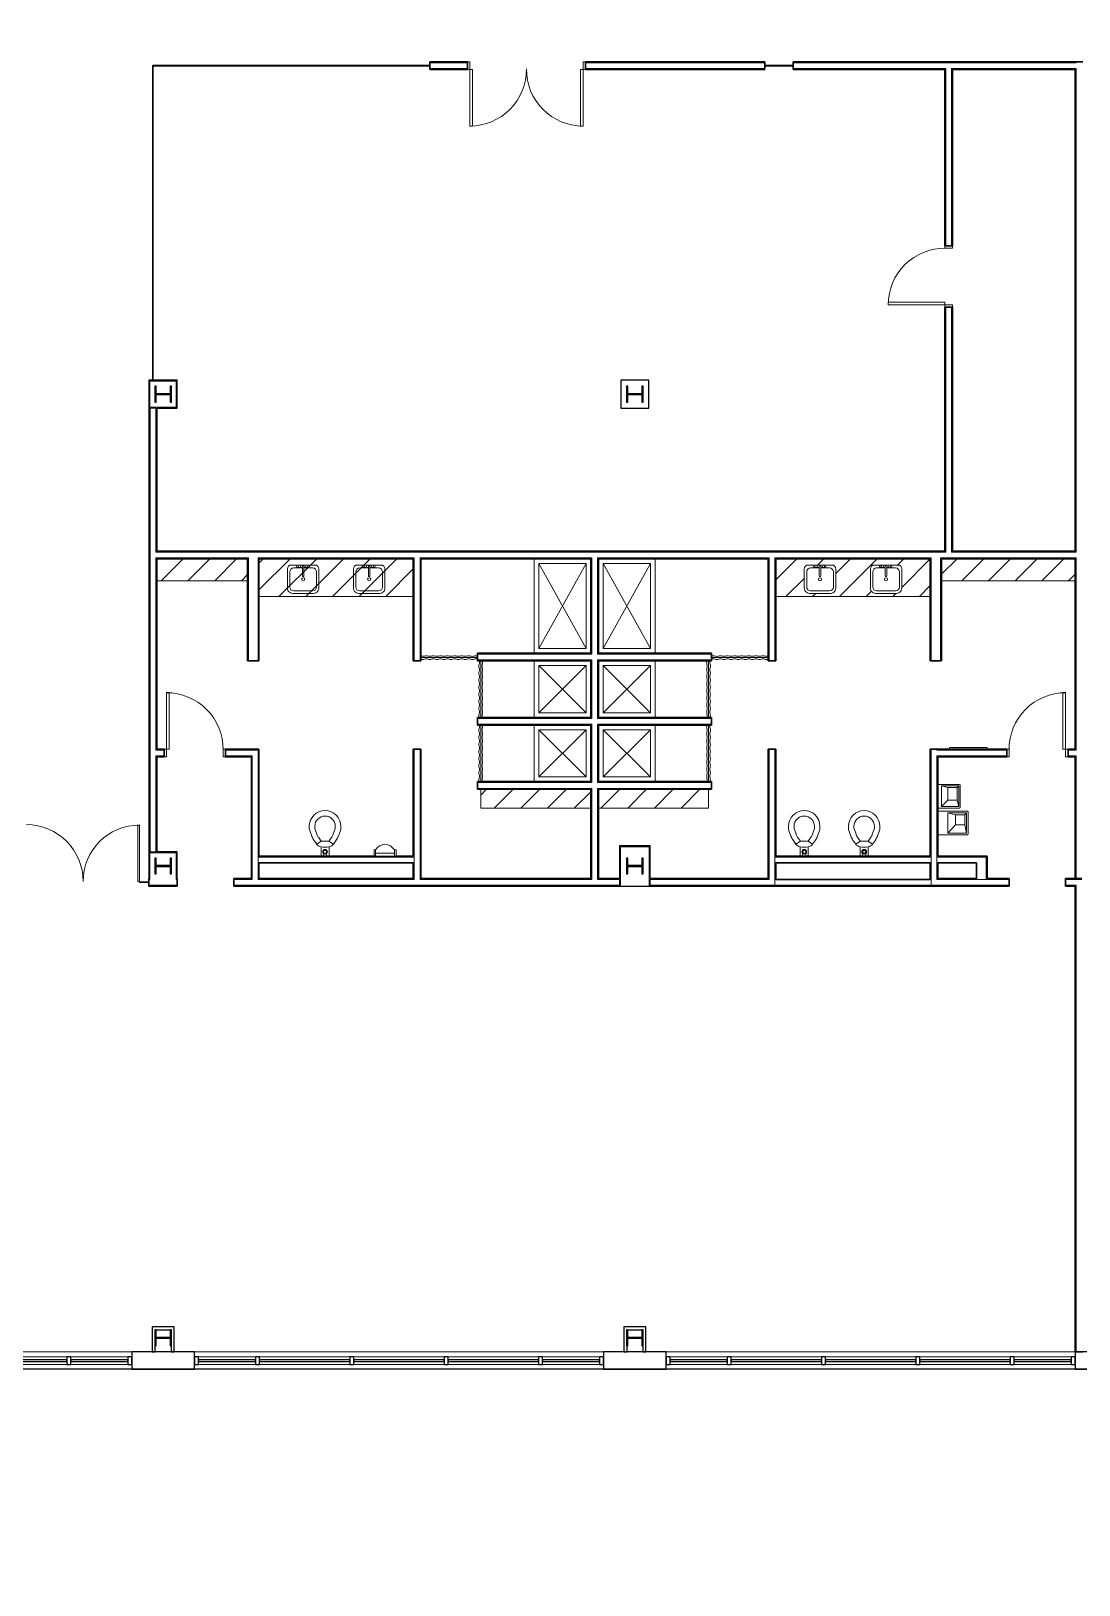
# Model space of a CAD drawing. Header units: millimetres. Extents: x -15988 to 119026, y 0 to 105082.
# Drawn here: x 55424 to 72351, y 0 to 25093 of the extents above; entities that cross this region are included whole.
import ezdxf

# ---------------------------------------------------------------- set-up
doc = ezdxf.new("R2010")
doc.units = ezdxf.units.MM
doc.header["$LTSCALE"] = 25
doc.header["$MEASUREMENT"] = 0
doc.layers.add('PLANON_CONSTRUCTION', color=8, linetype='CONTINUOUS', lineweight=18)
doc.layers.add('PLANON_FLOOR_POLYLINE', color=5, linetype='CONTINUOUS')

msp = doc.modelspace()

# ---------------------------------------------------------------- linework, layer by layer
at = {"layer": 'PLANON_CONSTRUCTION', "lineweight": 30}
for p, q in [((62474, 24597), (61864, 24597)), ((61864, 24597), (61864, 24473)), ((62474, 24473), (62474, 24597)), ((67280, 24597), (64379, 24597)), ((64379, 24597), (64379, 24473)), ((67280, 24473), (67280, 24597)), ((72413, 24597), (67737, 24597)), ((67737, 24597), (67737, 24473)), ((61864, 24473), (62474, 24473)), ((64379, 24473), (67280, 24473)), ((67737, 24473), (70185, 24473)), ((70185, 24473), (70185, 21625)), ((70308, 21625), (70308, 24473)), ((70308, 24473), (72290, 24473)), ((72290, 24473), (72290, 16696)), ((70185, 21625), (70308, 21625)), ((70185, 20635), (70185, 16696)), ((70308, 20635), (70185, 20635)), ((70308, 16696), (70308, 20635)), ((57332, 19001), (57332, 11838)), ((57456, 16696), (57456, 19001)), ((70185, 16696), (57456, 16696)), ((57456, 13495), (57456, 16572)), ((57456, 16572), (58922, 16572)), ((58922, 16572), (58922, 14924)), ((59106, 14924), (59106, 16572)), ((59106, 16572), (61599, 16572)), ((61599, 16572), (61599, 14924)), ((61723, 14924), (61723, 16572)), ((61723, 16572), (64466, 16572)), ((64466, 16572), (64466, 15048)), ((64590, 15048), (64590, 16572)), ((64590, 16572), (67333, 16572)), ((67333, 16572), (67333, 14924)), ((67457, 14924), (67457, 16572)), ((67457, 16572), (69949, 16572)), ((69949, 16572), (69949, 14924)), ((70133, 16572), (72290, 16572)), ((70133, 14924), (70133, 16572)), ((72290, 16696), (70308, 16696)), ((72290, 16572), (72290, 13495)), ((58922, 14924), (59106, 14924)), ((61599, 14924), (61723, 14924)), ((64466, 15048), (62637, 15048)), ((62637, 15048), (62637, 14924)), ((62637, 14924), (64466, 14924)), ((64466, 14924), (64466, 14010)), ((66418, 15048), (64590, 15048)), ((64590, 14010), (64590, 14924)), ((64590, 14924), (66418, 14924)), ((66418, 14924), (66418, 15048)), ((67333, 14924), (67457, 14924)), ((69949, 14924), (70133, 14924)), ((64466, 14010), (62637, 14010)), ((62637, 14010), (62637, 13886)), ((62637, 13886), (64466, 13886)), ((64466, 13886), (64466, 12972)), ((66418, 14010), (64590, 14010)), ((64590, 12972), (64590, 13886)), ((64590, 13886), (66418, 13886)), ((66418, 13886), (66418, 14010)), ((57573, 13495), (57456, 13495)), ((57456, 13372), (57573, 13372)), ((57456, 11838), (57456, 13372)), ((57573, 13372), (57573, 13495)), ((59106, 13495), (58564, 13495)), ((58564, 13495), (58564, 13372)), ((58564, 13372), (58983, 13372)), ((58983, 13372), (58983, 11410)), ((59106, 11768), (59106, 13495)), ((61723, 13495), (61599, 13495)), ((61599, 13495), (61599, 11768)), ((61723, 11410), (61723, 13495)), ((67457, 13495), (67333, 13495)), ((67333, 13495), (67333, 11410)), ((67457, 11768), (67457, 13495)), ((69949, 13495), (69949, 11768)), ((71185, 13495), (69949, 13495)), ((70073, 11768), (70073, 13372)), ((70073, 13372), (71185, 13372)), ((71185, 13372), (71185, 13495)), ((72290, 13495), (72175, 13495)), ((72175, 13495), (72175, 13372)), ((72175, 13372), (72290, 13372)), ((72290, 13372), (72290, 11410)), ((64466, 12972), (62637, 12972)), ((62637, 12972), (62637, 12848)), ((62637, 12848), (64466, 12848)), ((64466, 12848), (64466, 11410)), ((66418, 12972), (64590, 12972)), ((64590, 11410), (64590, 12848)), ((64590, 12848), (66418, 12848)), ((66418, 12848), (66418, 12972)), ((60964, 11768), (59106, 11768)), ((59106, 11410), (59106, 11660)), ((59106, 11660), (61599, 11660)), ((61599, 11768), (61320, 11768)), ((61599, 11660), (61599, 11410)), ((69949, 11768), (67457, 11768)), ((67457, 11394), (67457, 11660)), ((67457, 11660), (69949, 11660)), ((69949, 11660), (69949, 11394)), ((70867, 11768), (70073, 11768)), ((70073, 11410), (70073, 11660)), ((70073, 11660), (70699, 11660)), ((70699, 11660), (70699, 11410)), ((70867, 11410), (70867, 11768)), ((57329, 11410), (57329, 11286)), ((57786, 11286), (57786, 11410)), ((58983, 11410), (58701, 11410)), ((58701, 11410), (58701, 11286)), ((61599, 11410), (59106, 11410)), ((64466, 11410), (61723, 11410)), ((64930, 11410), (64590, 11410)), ((67333, 11410), (65425, 11410)), ((69949, 11394), (67457, 11394)), ((70699, 11410), (70073, 11410)), ((71223, 11410), (70867, 11410)), ((71223, 11286), (71223, 11410)), ((72398, 11410), (72137, 11410)), ((72137, 11410), (72137, 11286)), ((57329, 11286), (57786, 11286)), ((58701, 11286), (64930, 11286)), ((65425, 11286), (71223, 11286)), ((72137, 11286), (72290, 11286)), ((72290, 11286), (72290, 3764)), ((72290, 3764), (72413, 3764))]:
    msp.add_line(p, q, dxfattribs=at)
at = {"layer": 'PLANON_CONSTRUCTION'}
for p, q in [((62512, 24597), (62474, 24597)), ((62474, 24597), (62474, 24473)), ((62512, 24473), (62512, 24597)), ((64379, 24597), (64341, 24597)), ((64341, 24597), (64341, 24473)), ((64379, 24473), (64379, 24597)), ((72305, 24581), (72305, 24597)), ((57397, 24535), (57385, 24535)), ((57385, 24535), (57385, 23773)), ((57676, 24541), (57391, 24541)), ((57391, 24541), (57391, 24529)), ((57391, 24529), (57676, 24529)), ((57397, 23773), (57397, 24535)), ((57676, 24529), (57676, 24541)), ((58591, 24541), (57676, 24541)), ((57676, 24541), (57676, 24529)), ((57676, 24529), (58591, 24529)), ((58591, 24529), (58591, 24541)), ((59048, 24541), (58591, 24541)), ((58591, 24541), (58591, 24529)), ((58591, 24529), (59048, 24529)), ((59048, 24529), (59048, 24541)), ((59657, 24541), (59048, 24541)), ((59048, 24541), (59048, 24529)), ((59048, 24529), (59657, 24529)), ((59657, 24529), (59657, 24541)), ((60267, 24541), (59657, 24541)), ((59657, 24541), (59657, 24529)), ((59657, 24529), (60267, 24529)), ((60267, 24529), (60267, 24541)), ((60724, 24541), (60267, 24541)), ((60267, 24541), (60267, 24529)), ((60267, 24529), (60724, 24529)), ((60724, 24529), (60724, 24541)), ((61639, 24541), (60724, 24541)), ((60724, 24541), (60724, 24529)), ((60724, 24529), (61639, 24529)), ((61639, 24529), (61639, 24541)), ((61864, 24541), (61639, 24541)), ((61639, 24541), (61639, 24529)), ((61639, 24529), (61864, 24529)), ((61864, 24581), (62474, 24581)), ((61864, 24529), (61864, 24541)), ((61864, 24489), (62474, 24489)), ((62474, 24473), (62512, 24473)), ((62557, 24473), (62512, 24473)), ((62512, 24473), (62512, 23559)), ((62557, 23559), (62557, 24473)), ((64297, 24473), (64341, 24473)), ((64297, 23559), (64297, 24473)), ((64341, 24473), (64341, 23559)), ((64341, 24473), (64379, 24473)), ((64379, 24581), (67280, 24581)), ((64379, 24489), (67280, 24489)), ((67737, 24541), (67280, 24541)), ((67280, 24541), (67280, 24529)), ((67280, 24529), (67737, 24529)), ((67737, 24581), (72305, 24581)), ((67737, 24529), (67737, 24541)), ((67737, 24489), (70200, 24489)), ((70200, 21625), (70200, 24489)), ((70293, 21625), (70293, 24489)), ((70293, 24489), (72305, 24489)), ((72305, 16680), (72305, 24489)), ((57397, 23773), (57385, 23773)), ((57385, 23773), (57385, 23316)), ((57385, 23773), (57397, 23773)), ((57397, 23316), (57397, 23773)), ((62512, 23559), (62557, 23559)), ((64341, 23559), (64297, 23559)), ((57397, 23316), (57385, 23316)), ((57385, 23316), (57385, 22706)), ((57385, 23316), (57397, 23316)), ((57397, 22706), (57397, 23316)), ((57397, 22706), (57385, 22706)), ((57385, 22706), (57385, 21487)), ((57385, 22706), (57397, 22706)), ((57397, 21487), (57397, 22706)), ((70185, 21625), (70308, 21625)), ((70185, 21587), (70185, 21625)), ((70308, 21587), (70185, 21587)), ((70308, 21625), (70308, 21587)), ((57397, 21487), (57385, 21487)), ((57385, 21487), (57385, 21030)), ((57385, 21487), (57397, 21487)), ((57397, 21030), (57397, 21487)), ((57397, 21030), (57385, 21030)), ((57385, 21030), (57385, 20115)), ((57385, 21030), (57397, 21030)), ((57397, 20115), (57397, 21030)), ((69270, 20717), (70185, 20717)), ((69270, 20673), (69270, 20717)), ((70185, 20673), (69270, 20673)), ((70185, 20717), (70185, 20673)), ((70185, 20673), (70308, 20673)), ((70185, 20635), (70185, 20673)), ((70308, 20635), (70185, 20635)), ((70200, 16680), (70200, 20635)), ((70293, 16680), (70293, 20635)), ((70308, 20673), (70308, 20635)), ((57385, 20115), (57397, 20115)), ((57397, 20115), (57385, 20115)), ((57385, 20115), (57385, 19461)), ((57397, 19461), (57397, 20115)), ((57345, 19442), (57345, 19017)), ((57770, 19442), (57345, 19442)), ((57385, 19461), (57397, 19461)), ((57770, 19017), (57770, 19442)), ((57345, 19017), (57770, 19017)), ((57348, 19004), (57348, 11838)), ((57440, 19004), (57348, 19004)), ((57440, 19004), (57440, 16680)), ((57440, 16680), (70200, 16680)), ((57440, 16588), (57440, 13480)), ((57440, 16588), (58938, 16588)), ((58938, 14924), (58938, 16588)), ((59091, 14924), (59091, 16588)), ((59091, 16588), (61615, 16588)), ((61615, 14924), (61615, 16588)), ((61707, 14924), (61707, 16588)), ((61707, 16588), (64482, 16588)), ((64482, 16588), (64482, 15032)), ((64574, 16588), (64574, 15032)), ((64574, 16588), (67349, 16588)), ((67349, 14924), (67349, 16588)), ((67441, 14924), (67441, 16588)), ((67441, 16588), (69965, 16588)), ((69965, 14924), (69965, 16588)), ((70117, 16588), (72305, 16588)), ((70117, 14924), (70117, 16588)), ((70293, 16680), (72305, 16680)), ((72305, 13480), (72305, 16588)), ((61723, 14975), (62637, 14975)), ((62637, 15032), (64482, 15032)), ((62637, 14940), (64482, 14940)), ((62688, 14010), (62688, 14924)), ((64482, 14940), (64482, 13994)), ((66418, 15032), (64574, 15032)), ((64574, 14940), (64574, 13994)), ((66418, 14940), (64574, 14940)), ((66368, 14010), (66368, 14924)), ((67333, 14975), (66418, 14975)), ((57611, 14410), (57655, 14410)), ((57611, 13495), (57611, 14410)), ((57655, 14410), (57655, 13495)), ((72093, 14410), (72093, 13495)), ((72137, 14410), (72093, 14410)), ((72137, 13495), (72137, 14410)), ((62637, 13994), (64482, 13994)), ((62637, 13902), (64482, 13902)), ((62688, 12972), (62688, 13886)), ((64482, 13902), (64482, 12956)), ((66418, 13994), (64574, 13994)), ((64574, 13902), (64574, 12956)), ((66418, 13902), (64574, 13902)), ((66368, 12972), (66368, 13886)), ((57440, 13480), (57573, 13480)), ((57440, 13388), (57573, 13388)), ((57440, 13388), (57440, 11838)), ((57573, 13495), (57611, 13495)), ((57573, 13372), (57573, 13495)), ((57611, 13372), (57573, 13372)), ((57655, 13495), (57611, 13495)), ((57611, 13495), (57611, 13372)), ((58525, 13495), (58564, 13495)), ((58525, 13372), (58525, 13495)), ((58564, 13372), (58525, 13372)), ((58564, 13495), (58564, 13372)), ((58564, 13480), (59091, 13480)), ((58564, 13388), (58998, 13388)), ((58998, 13388), (58998, 11394)), ((59091, 13480), (59091, 11394)), ((61615, 13495), (61615, 11394)), ((61707, 13495), (61707, 11394)), ((67349, 13495), (67349, 11394)), ((67441, 13495), (67441, 11302)), ((69965, 13495), (69965, 11302)), ((70057, 13495), (70057, 13480)), ((71185, 13480), (70057, 13480)), ((70057, 13388), (70057, 11394)), ((71185, 13388), (70057, 13388)), ((70871, 13524), (70261, 13524)), ((70261, 13524), (70261, 13499)), ((70261, 13499), (70871, 13499)), ((70871, 13499), (70871, 13524)), ((71223, 13495), (71185, 13495)), ((71185, 13495), (71185, 13372)), ((71185, 13372), (71223, 13372)), ((71223, 13372), (71223, 13495)), ((72093, 13495), (72137, 13495)), ((72175, 13495), (72137, 13495)), ((72137, 13495), (72137, 13372)), ((72137, 13372), (72175, 13372)), ((72175, 13372), (72175, 13495)), ((72305, 13480), (72175, 13480)), ((72305, 13388), (72175, 13388)), ((72305, 11410), (72305, 13388)), ((62637, 12956), (64482, 12956)), ((62637, 12864), (64482, 12864)), ((64482, 12864), (64482, 11394)), ((66418, 12956), (64574, 12956)), ((64574, 12864), (64574, 11394)), ((66418, 12864), (64574, 12864)), ((57151, 11360), (57151, 12278)), ((57176, 11360), (57176, 12272)), ((57345, 11822), (57345, 11410)), ((57770, 11822), (57345, 11822)), ((57348, 11838), (57440, 11838)), ((57770, 11410), (57770, 11822)), ((64946, 11918), (64946, 11286)), ((65409, 11918), (64946, 11918)), ((65409, 11286), (65409, 11918)), ((61615, 11752), (59091, 11752)), ((59091, 11660), (59106, 11660)), ((61599, 11660), (61615, 11660)), ((69965, 11752), (67441, 11752)), ((67441, 11660), (67457, 11660)), ((69949, 11660), (69965, 11660)), ((70851, 11752), (70057, 11752)), ((70057, 11660), (70073, 11660)), ((70851, 11752), (70851, 11394)), ((57151, 11360), (57176, 11360)), ((57329, 11354), (57176, 11354)), ((57176, 11354), (57176, 11341)), ((57176, 11341), (57329, 11341)), ((57345, 11394), (57329, 11394)), ((57329, 11341), (57329, 11354)), ((57786, 11302), (57329, 11302)), ((57345, 11410), (57345, 11394)), ((57770, 11394), (57770, 11410)), ((57786, 11394), (57770, 11394)), ((58998, 11394), (58701, 11394)), ((64930, 11302), (58701, 11302)), ((61615, 11394), (59091, 11394)), ((64482, 11394), (61707, 11394)), ((64930, 11394), (64574, 11394)), ((64930, 11302), (64930, 11394)), ((67349, 11394), (65425, 11394)), ((65425, 11394), (65425, 11302)), ((71223, 11302), (65425, 11302)), ((67441, 11394), (67457, 11394)), ((69949, 11394), (69965, 11394)), ((71223, 11394), (70057, 11394)), ((70699, 11410), (70699, 11394)), ((72398, 11394), (72137, 11394)), ((72305, 11302), (72137, 11302)), ((72305, 11302), (72305, 3764)), ((54571, 3764), (57050, 3764)), ((58066, 3764), (64670, 3764)), ((65686, 3764), (72290, 3764)), ((54541, 3559), (56002, 3559)), ((54571, 3686), (56002, 3686)), ((56065, 3686), (56986, 3686)), ((56065, 3559), (56986, 3559)), ((58129, 3686), (59050, 3686)), ((58129, 3559), (59050, 3559)), ((59113, 3686), (60574, 3686)), ((59113, 3559), (60574, 3559)), ((60637, 3686), (62098, 3686)), ((60637, 3559), (62098, 3559)), ((62161, 3686), (63622, 3686)), ((62161, 3559), (63622, 3559)), ((63685, 3686), (64606, 3686)), ((63685, 3559), (64606, 3559)), ((65749, 3686), (66670, 3686)), ((65749, 3559), (66670, 3559)), ((66733, 3686), (68194, 3686)), ((66733, 3559), (68194, 3559)), ((68257, 3686), (69718, 3686)), ((68257, 3559), (69718, 3559)), ((69781, 3686), (71242, 3686)), ((69781, 3559), (71242, 3559)), ((71305, 3686), (72226, 3686)), ((71305, 3559), (72226, 3559)), ((57050, 3482), (50446, 3482)), ((64670, 3482), (58066, 3482)), ((72290, 3482), (65686, 3482))]:
    msp.add_line(p, q, dxfattribs=at)
at = {"layer": 'PLANON_CONSTRUCTION', "lineweight": 25}
for p, q in [((57786, 19458), (57329, 19458)), ((57329, 19458), (57329, 19001)), ((57425, 19358), (57425, 19101)), ((57445, 19358), (57425, 19358)), ((57445, 19236), (57445, 19358)), ((57690, 19358), (57670, 19358)), ((57670, 19358), (57670, 19236)), ((57690, 19101), (57690, 19358)), ((57786, 19001), (57786, 19458)), ((65406, 19458), (64949, 19458)), ((64949, 19458), (64949, 19001)), ((65045, 19358), (65045, 19101)), ((65065, 19358), (65045, 19358)), ((65065, 19236), (65065, 19358)), ((65310, 19358), (65290, 19358)), ((65290, 19358), (65290, 19236)), ((65310, 19101), (65310, 19358)), ((65406, 19001), (65406, 19458)), ((57425, 19101), (57445, 19101)), ((57670, 19236), (57445, 19236)), ((57445, 19101), (57445, 19224)), ((57445, 19224), (57670, 19224)), ((57670, 19224), (57670, 19101)), ((57670, 19101), (57690, 19101)), ((65045, 19101), (65065, 19101)), ((65290, 19236), (65065, 19236)), ((65065, 19101), (65065, 19224)), ((65065, 19224), (65290, 19224)), ((65290, 19224), (65290, 19101)), ((65290, 19101), (65310, 19101)), ((57329, 19001), (57332, 19001)), ((57456, 19001), (57786, 19001)), ((64949, 19001), (65406, 19001)), ((57332, 11838), (57329, 11838)), ((57329, 11838), (57329, 11410)), ((57786, 11838), (57456, 11838)), ((57786, 11410), (57786, 11838)), ((65425, 11933), (64930, 11933)), ((64930, 11933), (64930, 11410)), ((65425, 11410), (65425, 11933)), ((57425, 11738), (57425, 11481)), ((57445, 11738), (57425, 11738)), ((57445, 11616), (57445, 11738)), ((57670, 11616), (57445, 11616)), ((57445, 11481), (57445, 11604)), ((57445, 11604), (57670, 11604)), ((57690, 11738), (57670, 11738)), ((57670, 11738), (57670, 11616)), ((57670, 11604), (57670, 11481)), ((57690, 11481), (57690, 11738)), ((65045, 11738), (65045, 11481)), ((65065, 11738), (65045, 11738)), ((65065, 11616), (65065, 11738)), ((65290, 11616), (65065, 11616)), ((65065, 11481), (65065, 11604)), ((65065, 11604), (65290, 11604)), ((65310, 11738), (65290, 11738)), ((65290, 11738), (65290, 11616)), ((65290, 11604), (65290, 11481)), ((65310, 11481), (65310, 11738)), ((57425, 11481), (57445, 11481)), ((57670, 11481), (57690, 11481)), ((65045, 11481), (65065, 11481)), ((65290, 11481), (65310, 11481)), ((64930, 11286), (65425, 11286)), ((57431, 4167), (57380, 4167)), ((57380, 4167), (57380, 3764)), ((57425, 4118), (57425, 3861)), ((57445, 4118), (57425, 4118)), ((57735, 4167), (57431, 4167)), ((57445, 3996), (57445, 4118)), ((57445, 4117), (57670, 4117)), ((57690, 4118), (57670, 4118)), ((57670, 4118), (57670, 3996)), ((57690, 3861), (57690, 4118)), ((57735, 4117), (57735, 4167)), ((57735, 3764), (57735, 4117)), ((65051, 4167), (65000, 4167)), ((65000, 4167), (65000, 3764)), ((65045, 4118), (65045, 3861)), ((65065, 4118), (65045, 4118)), ((65355, 4167), (65051, 4167)), ((65065, 3996), (65065, 4118)), ((65065, 4117), (65290, 4117)), ((65310, 4118), (65290, 4118)), ((65290, 4118), (65290, 3996)), ((65310, 3861), (65310, 4118)), ((65355, 4117), (65355, 4167)), ((65355, 3764), (65355, 4117)), ((57558, 3764), (57050, 3764)), ((57050, 3764), (57050, 3482)), ((57380, 3764), (57431, 3764)), ((57425, 3861), (57445, 3861)), ((57431, 3764), (57431, 3861)), ((57670, 3996), (57445, 3996)), ((57445, 3861), (57445, 3984)), ((57445, 3984), (57670, 3984)), ((58066, 3764), (57558, 3764)), ((57670, 3984), (57670, 3861)), ((57670, 3861), (57690, 3861)), ((57685, 3861), (57685, 3764)), ((57685, 3764), (57735, 3764)), ((58066, 3482), (58066, 3764)), ((65178, 3764), (64670, 3764)), ((64670, 3764), (64670, 3482)), ((65000, 3764), (65051, 3764)), ((65045, 3861), (65065, 3861)), ((65051, 3764), (65051, 3861)), ((65290, 3996), (65065, 3996)), ((65065, 3861), (65065, 3984)), ((65065, 3984), (65290, 3984)), ((65686, 3764), (65178, 3764)), ((65290, 3984), (65290, 3861)), ((65290, 3861), (65310, 3861)), ((65305, 3861), (65305, 3764)), ((65305, 3764), (65355, 3764)), ((65686, 3482), (65686, 3764)), ((72798, 3764), (72290, 3764)), ((72290, 3764), (72290, 3482)), ((56002, 3636), (54541, 3636)), ((54541, 3610), (56002, 3610)), ((56002, 3610), (56002, 3636)), ((56986, 3636), (56065, 3636)), ((56065, 3636), (56065, 3610)), ((56065, 3610), (56986, 3610)), ((57050, 3686), (56986, 3686)), ((56986, 3686), (56986, 3559)), ((56986, 3610), (56986, 3636)), ((56986, 3559), (57050, 3559)), ((57050, 3559), (57050, 3686)), ((59050, 3636), (58129, 3636)), ((58129, 3636), (58129, 3610)), ((58129, 3610), (59050, 3610)), ((59050, 3610), (59050, 3636)), ((60574, 3636), (59113, 3636)), ((59113, 3636), (59113, 3610)), ((59113, 3610), (60574, 3610)), ((60574, 3610), (60574, 3636)), ((62098, 3636), (60637, 3636)), ((60637, 3636), (60637, 3610)), ((60637, 3610), (62098, 3610)), ((62098, 3610), (62098, 3636)), ((63622, 3636), (62161, 3636)), ((62161, 3636), (62161, 3610)), ((62161, 3610), (63622, 3610)), ((63622, 3610), (63622, 3636)), ((64606, 3636), (63685, 3636)), ((63685, 3636), (63685, 3610)), ((63685, 3610), (64606, 3610)), ((64670, 3686), (64606, 3686)), ((64606, 3686), (64606, 3559)), ((64606, 3610), (64606, 3636)), ((64606, 3559), (64670, 3559)), ((64670, 3559), (64670, 3686)), ((66670, 3636), (65749, 3636)), ((65749, 3636), (65749, 3610)), ((65749, 3610), (66670, 3610)), ((66670, 3610), (66670, 3636)), ((68194, 3636), (66733, 3636)), ((66733, 3636), (66733, 3610)), ((66733, 3610), (68194, 3610)), ((68194, 3610), (68194, 3636)), ((69718, 3636), (68257, 3636)), ((68257, 3636), (68257, 3610)), ((68257, 3610), (69718, 3610)), ((69718, 3610), (69718, 3636)), ((71242, 3636), (69781, 3636)), ((69781, 3636), (69781, 3610)), ((69781, 3610), (71242, 3610)), ((71242, 3610), (71242, 3636)), ((72226, 3636), (71305, 3636)), ((71305, 3636), (71305, 3610)), ((71305, 3610), (72226, 3610)), ((72290, 3686), (72226, 3686)), ((72226, 3686), (72226, 3559)), ((72226, 3610), (72226, 3636)), ((72226, 3559), (72290, 3559)), ((72290, 3559), (72290, 3686)), ((57050, 3482), (57558, 3482)), ((57558, 3482), (58066, 3482)), ((64670, 3482), (65178, 3482)), ((65178, 3482), (65686, 3482)), ((72290, 3482), (72798, 3482))]:
    msp.add_line(p, q, dxfattribs=at)
at = {"layer": 'PLANON_CONSTRUCTION', "lineweight": 9}
for p, q in [((57528, 16216), (57883, 16572)), ((57959, 16216), (58314, 16572)), ((58390, 16216), (58745, 16572)), ((59106, 16502), (59176, 16572)), ((59106, 16071), (59607, 16572)), ((59429, 15962), (60039, 16572)), ((59860, 15962), (60470, 16572)), ((60291, 15962), (60901, 16572)), ((60722, 15962), (61332, 16572)), ((63551, 16572), (63551, 15048)), ((65504, 16572), (65504, 15048)), ((67457, 16231), (67797, 16572)), ((68126, 16470), (68229, 16572)), ((68423, 16336), (68660, 16572)), ((68481, 15962), (69091, 16572)), ((69418, 16468), (69522, 16572)), ((69490, 16110), (69949, 16568)), ((70133, 16322), (70384, 16572)), ((70459, 16216), (70815, 16572)), ((70890, 16216), (71246, 16572)), ((71321, 16216), (71677, 16572)), ((71752, 16216), (72108, 16572)), ((58821, 16216), (58922, 16318)), ((59565, 16407), (59565, 16115)), ((59603, 16359), (59603, 16115)), ((60010, 16470), (59629, 16470)), ((59807, 16423), (59667, 16423)), ((59895, 16470), (59730, 16470)), ((59730, 16432), (59807, 16432)), ((59807, 16451), (59807, 16296)), ((59832, 16451), (59832, 16296)), ((59832, 16432), (59895, 16432)), ((59972, 16423), (59832, 16423)), ((60035, 16115), (60035, 16359)), ((60073, 16115), (60073, 16407)), ((60632, 16407), (60632, 16115)), ((60670, 16359), (60670, 16115)), ((61077, 16470), (60696, 16470)), ((60873, 16423), (60734, 16423)), ((60962, 16470), (60797, 16470)), ((60797, 16432), (60873, 16432)), ((60873, 16451), (60873, 16296)), ((60899, 16451), (60899, 16296)), ((60899, 16432), (60962, 16432)), ((61038, 16423), (60899, 16423)), ((61102, 16115), (61102, 16359)), ((61140, 16115), (61140, 16407)), ((61153, 15962), (61599, 16408)), ((63628, 16496), (64390, 15124)), ((64390, 16496), (63628, 15124)), ((63628, 16496), (64390, 16496)), ((63628, 15124), (63628, 16496)), ((64390, 16496), (64390, 15124)), ((65428, 16496), (64666, 15124)), ((64666, 16496), (65428, 15124)), ((65428, 16496), (64666, 16496)), ((64666, 16496), (64666, 15124)), ((65428, 15124), (65428, 16496)), ((67915, 16407), (67915, 16115)), ((67954, 16359), (67954, 16115)), ((68360, 16470), (67979, 16470)), ((68157, 16423), (68017, 16423)), ((68246, 16470), (68081, 16470)), ((68081, 16432), (68157, 16432)), ((68157, 16451), (68157, 16296)), ((68182, 16451), (68182, 16296)), ((68182, 16432), (68246, 16432)), ((68322, 16423), (68182, 16423)), ((68385, 16115), (68385, 16359)), ((68423, 16115), (68423, 16407)), ((68982, 16407), (68982, 16115)), ((69020, 16359), (69020, 16115)), ((69427, 16470), (69046, 16470)), ((69224, 16423), (69084, 16423)), ((69312, 16470), (69147, 16470)), ((69147, 16432), (69224, 16432)), ((69224, 16451), (69224, 16296)), ((69249, 16451), (69249, 16296)), ((69249, 16432), (69312, 16432)), ((69389, 16423), (69249, 16423)), ((69452, 16115), (69452, 16359)), ((69490, 16115), (69490, 16407)), ((72183, 16216), (72290, 16323)), ((57456, 16216), (58922, 16216)), ((67619, 15962), (67916, 16260)), ((69774, 15962), (69949, 16137)), ((70133, 16216), (72290, 16216)), ((59106, 15962), (61599, 15962)), ((59650, 16013), (59989, 16013)), ((59667, 16051), (59972, 16051)), ((60716, 16013), (61056, 16013)), ((60734, 16051), (61038, 16051)), ((61584, 15962), (61599, 15977)), ((67457, 15962), (69949, 15962)), ((68000, 16013), (68339, 16013)), ((68017, 16051), (68322, 16051)), ((68050, 15962), (68101, 16013)), ((68912, 15962), (68999, 16050)), ((69067, 16013), (69406, 16013)), ((69084, 16051), (69389, 16051)), ((69343, 15962), (69394, 16013)), ((64390, 15124), (63628, 15124)), ((64666, 15124), (65428, 15124)), ((63551, 14924), (63551, 14010)), ((63628, 14848), (64390, 14086)), ((64390, 14848), (63628, 14086)), ((63628, 14848), (64390, 14848)), ((63628, 14086), (63628, 14848)), ((64390, 14848), (64390, 14086)), ((65428, 14848), (64666, 14086)), ((64666, 14848), (65428, 14086)), ((65428, 14848), (64666, 14848)), ((64666, 14848), (64666, 14086)), ((65428, 14086), (65428, 14848)), ((65504, 14924), (65504, 14010)), ((64390, 14086), (63628, 14086)), ((64666, 14086), (65428, 14086)), ((63551, 13886), (63551, 12972)), ((63628, 13810), (64390, 13048)), ((64390, 13810), (63628, 13048)), ((63628, 13810), (64390, 13810)), ((63628, 13048), (63628, 13810)), ((64390, 13810), (64390, 13048)), ((65428, 13810), (64666, 13048)), ((64666, 13810), (65428, 13048)), ((65428, 13810), (64666, 13810)), ((64666, 13810), (64666, 13048)), ((65428, 13048), (65428, 13810)), ((65504, 13886), (65504, 12972)), ((62688, 12848), (62688, 12543)), ((62688, 12756), (62780, 12848)), ((62906, 12543), (63211, 12848)), ((63337, 12543), (63642, 12848)), ((64390, 13048), (63628, 13048)), ((63768, 12543), (64073, 12848)), ((64199, 12543), (64466, 12809)), ((64630, 12543), (64935, 12848)), ((64666, 13048), (65428, 13048)), ((65062, 12543), (65366, 12848)), ((65493, 12543), (65797, 12848)), ((65924, 12543), (66228, 12848)), ((66368, 12543), (66368, 12848)), ((70079, 13016), (70073, 13016)), ((70079, 13016), (70079, 12025)), ((70422, 12927), (70079, 12927)), ((70130, 12572), (70130, 12902)), ((70130, 12902), (70232, 12876)), ((70130, 12902), (70409, 12902)), ((70232, 12673), (70232, 12876)), ((70232, 12876), (70384, 12876)), ((70409, 12902), (70384, 12876)), ((70384, 12876), (70384, 12673)), ((70409, 12572), (70409, 12902)), ((70435, 12559), (70435, 12914)), ((66355, 12543), (66368, 12556)), ((70130, 12572), (70232, 12673)), ((70130, 12572), (70409, 12572)), ((70384, 12673), (70232, 12673)), ((70409, 12572), (70384, 12673)), ((62688, 12543), (64466, 12543)), ((64590, 12543), (66368, 12543)), ((70079, 12546), (70422, 12546)), ((70549, 12495), (70079, 12495)), ((70231, 12140), (70231, 12470)), ((70231, 12470), (70359, 12437)), ((70231, 12470), (70536, 12470)), ((70359, 12272), (70359, 12437)), ((70359, 12437), (70510, 12437)), ((70536, 12470), (70510, 12437)), ((70510, 12437), (70510, 12272)), ((70536, 12140), (70536, 12470)), ((70562, 12127), (70562, 12483)), ((59919, 12251), (59919, 12218)), ((59925, 12183), (59959, 12091)), ((60008, 12218), (60008, 12251)), ((60042, 12122), (60009, 12214)), ((60110, 12013), (60065, 12078)), ((60281, 12078), (60236, 12013)), ((60338, 12214), (60304, 12122)), ((60338, 12251), (60338, 12218)), ((60388, 12091), (60421, 12183)), ((60427, 12218), (60427, 12251)), ((67660, 12218), (67660, 12251)), ((67699, 12091), (67666, 12183)), ((67749, 12251), (67749, 12218)), ((67750, 12214), (67783, 12122)), ((67806, 12078), (67851, 12013)), ((67977, 12013), (68022, 12078)), ((68045, 12122), (68078, 12214)), ((68079, 12218), (68079, 12251)), ((68162, 12183), (68128, 12091)), ((68168, 12251), (68168, 12218)), ((68628, 12218), (68628, 12251)), ((68668, 12091), (68634, 12183)), ((68717, 12251), (68717, 12218)), ((68718, 12214), (68751, 12122)), ((68774, 12078), (68819, 12013)), ((68945, 12013), (68990, 12078)), ((69013, 12122), (69047, 12214)), ((69047, 12218), (69047, 12251)), ((69130, 12183), (69097, 12091)), ((69136, 12251), (69136, 12218)), ((70079, 12114), (70549, 12114)), ((70231, 12140), (70359, 12272)), ((70231, 12140), (70536, 12140)), ((70510, 12272), (70359, 12272)), ((70536, 12140), (70510, 12272)), ((59992, 12027), (60038, 11962)), ((60110, 12013), (60038, 11962)), ((60236, 12013), (60110, 12013)), ((60110, 11920), (60110, 11768)), ((60148, 11768), (60148, 11810)), ((60199, 11768), (60199, 11810)), ((60309, 11962), (60236, 12013)), ((60237, 11768), (60237, 11920)), ((60309, 11962), (60354, 12027)), ((60964, 11768), (60964, 11870)), ((60964, 11870), (60989, 11870)), ((60989, 11870), (60989, 11768)), ((61294, 11815), (60989, 11815)), ((60989, 11815), (60989, 11768)), ((61320, 11870), (61294, 11870)), ((61294, 11870), (61294, 11768)), ((61294, 11768), (61294, 11815)), ((61320, 11768), (61320, 11870)), ((67778, 11962), (67733, 12027)), ((67778, 11962), (67851, 12013)), ((67850, 11768), (67850, 11920)), ((67851, 12013), (67977, 12013)), ((67888, 11768), (67888, 11810)), ((67939, 11768), (67939, 11810)), ((67977, 12013), (68050, 11962)), ((67977, 11920), (67977, 11768)), ((68095, 12027), (68050, 11962)), ((68747, 11962), (68701, 12027)), ((68747, 11962), (68819, 12013)), ((68819, 12013), (68945, 12013)), ((68819, 11768), (68819, 11920)), ((68857, 11768), (68857, 11810)), ((68908, 11768), (68908, 11810)), ((68945, 12013), (69018, 11962)), ((68946, 11920), (68946, 11768)), ((69063, 12027), (69018, 11962)), ((70079, 12025), (70073, 12025)), ((60989, 11768), (60964, 11768)), ((60989, 11768), (61294, 11768)), ((61294, 11768), (61320, 11768))]:
    msp.add_line(p, q, dxfattribs=at)
at = {"layer": 'PLANON_CONSTRUCTION', "lineweight": 15}
for p, q in [((61723, 15000), (61723, 14950)), ((62637, 14950), (62637, 15000)), ((62713, 14924), (62662, 14924)), ((66393, 14924), (66342, 14924)), ((66418, 15000), (66418, 14950)), ((67333, 14950), (67333, 15000)), ((62662, 14010), (62713, 14010)), ((62713, 13886), (62662, 13886)), ((66342, 14010), (66393, 14010)), ((66393, 13886), (66342, 13886)), ((62662, 12972), (62713, 12972)), ((66342, 12972), (66393, 12972))]:
    msp.add_line(p, q, dxfattribs=at)
at = {"layer": 'PLANON_CONSTRUCTION', "lineweight": 25, "extrusion": (0, 0, -1)}
for p, q in [((56065, 3686), (56002, 3686)), ((56002, 3686), (56002, 3559)), ((56002, 3559), (56065, 3559)), ((56065, 3559), (56065, 3686)), ((58129, 3686), (58066, 3686)), ((58066, 3686), (58066, 3559)), ((58066, 3559), (58129, 3559)), ((58129, 3559), (58129, 3686)), ((59113, 3686), (59050, 3686)), ((59050, 3686), (59050, 3559)), ((59050, 3559), (59113, 3559)), ((59113, 3559), (59113, 3686)), ((60637, 3686), (60574, 3686)), ((60574, 3686), (60574, 3559)), ((60574, 3559), (60637, 3559)), ((60637, 3559), (60637, 3686)), ((62161, 3686), (62098, 3686)), ((62098, 3686), (62098, 3559)), ((62098, 3559), (62161, 3559)), ((62161, 3559), (62161, 3686)), ((63685, 3686), (63622, 3686)), ((63622, 3686), (63622, 3559)), ((63622, 3559), (63685, 3559)), ((63685, 3559), (63685, 3686)), ((65749, 3686), (65686, 3686)), ((65686, 3686), (65686, 3559)), ((65686, 3559), (65749, 3559)), ((65749, 3559), (65749, 3686)), ((66733, 3686), (66670, 3686)), ((66670, 3686), (66670, 3559)), ((66670, 3559), (66733, 3559)), ((66733, 3559), (66733, 3686)), ((68257, 3686), (68194, 3686)), ((68194, 3686), (68194, 3559)), ((68194, 3559), (68257, 3559)), ((68257, 3559), (68257, 3686)), ((69781, 3686), (69718, 3686)), ((69718, 3686), (69718, 3559)), ((69718, 3559), (69781, 3559)), ((69781, 3559), (69781, 3686)), ((71305, 3686), (71242, 3686)), ((71242, 3686), (71242, 3559)), ((71242, 3559), (71305, 3559)), ((71305, 3559), (71305, 3686))]:
    msp.add_line(p, q, dxfattribs=at)
at = {"layer": 'PLANON_CONSTRUCTION', "lineweight": 9}
for centre in [(60173, 11839), (67914, 11839), (68882, 11839)]:
    msp.add_circle(centre, 25.3, dxfattribs=at)
for centre, radius, start, end in [((62512, 24473), 914, 270, 0.5), ((64341, 24473), 914, 179.5, 270), ((70185, 20673), 914, 89.5, 180), ((59629, 16407), 63.5, 90, 180), ((59667, 16359), 63.5, 90, 180), ((59730, 16451), 19, 90, 270), ((59756, 16451), 19, 0, 180), ((59756, 16451), 19, 180, 0), ((59819, 16451), 12.7, 0, 180), ((59870, 16451), 19, 0, 180), ((59870, 16451), 19, 180, 0), ((59895, 16451), 19.1, 270, 90), ((59972, 16359), 63.5, 0, 90), ((60010, 16407), 63.5, 0, 90), ((60696, 16407), 63.5, 90, 180), ((60734, 16359), 63.5, 90, 180), ((60797, 16451), 19, 90, 270), ((60823, 16451), 19, 0, 180), ((60823, 16451), 19, 180, 0), ((60886, 16451), 12.7, 0, 180), ((60937, 16451), 19, 0, 180), ((60937, 16451), 19, 180, 0), ((60962, 16451), 19.1, 270, 90), ((61038, 16359), 63.5, 0, 90), ((61077, 16407), 63.5, 0, 90), ((67979, 16407), 63.5, 90, 180), ((68017, 16359), 63.5, 90, 180), ((68081, 16451), 19, 90, 270), ((68106, 16451), 19, 0, 180), ((68106, 16451), 19, 180, 0), ((68169, 16451), 12.7, 0, 180), ((68220, 16451), 19, 0, 180), ((68220, 16451), 19, 180, 0), ((68246, 16451), 19.1, 270, 90), ((68322, 16359), 63.5, 0, 90), ((68360, 16407), 63.5, 0, 90), ((69046, 16407), 63.5, 90, 180), ((69084, 16359), 63.5, 90, 180), ((69147, 16451), 19, 90, 270), ((69173, 16451), 19, 0, 180), ((69173, 16451), 19, 180, 0), ((69236, 16451), 12.7, 0, 180), ((69287, 16451), 19, 0, 180), ((69287, 16451), 19, 180, 0), ((69312, 16451), 19.1, 270, 90), ((69389, 16359), 63.5, 0, 90), ((69427, 16407), 63.5, 0, 90), ((59653, 16102), 89.1, 171.8503, 267.5498), ((59667, 16115), 63.5, 180, 270), ((59819, 16240), 25.4, 0, 180), ((59819, 16240), 25.4, 180, 0), ((59819, 16296), 12.7, 180, 0), ((59972, 16115), 63.5, 270, 0), ((59985, 16102), 89.1, 272.4502, 8.1497), ((60720, 16102), 89.1, 171.8503, 267.5498), ((60734, 16115), 63.5, 180, 270), ((60886, 16240), 25.4, 0, 180), ((60886, 16240), 25.4, 180, 0), ((60886, 16296), 12.7, 180, 0), ((61038, 16115), 63.5, 270, 0), ((61052, 16102), 89.1, 272.4502, 8.1497), ((68004, 16102), 89.1, 171.8503, 267.5498), ((68017, 16115), 63.5, 180, 270), ((68169, 16240), 25.4, 0, 180), ((68169, 16240), 25.4, 180, 0), ((68169, 16296), 12.7, 180, 0), ((68322, 16115), 63.5, 270, 0), ((68335, 16102), 89.1, 272.4502, 8.1497), ((69070, 16102), 89.1, 171.8503, 267.5498), ((69084, 16115), 63.5, 180, 270), ((69236, 16240), 25.4, 0, 180), ((69236, 16240), 25.4, 180, 0), ((69236, 16296), 12.7, 180, 0), ((69389, 16115), 63.5, 270, 0), ((69402, 16102), 89.1, 272.4502, 8.1497), ((57611, 13495), 914, 359.5, 90), ((72137, 13495), 914, 90, 180.5), ((70422, 12914), 12.7, 0, 90), ((70422, 12559), 12.7, 270, 0), ((60173, 12251), 254, 90, 180), ((60173, 12251), 165, 90, 180), ((60173, 12251), 254, 0, 90), ((60173, 12251), 165, 0, 90), ((67914, 12251), 254, 90, 180), ((67914, 12251), 165, 90, 180), ((67914, 12251), 254, 0, 90), ((67914, 12251), 165, 0, 90), ((68882, 12251), 254, 90, 180), ((68882, 12251), 165, 90, 180), ((68882, 12251), 254, 0, 90), ((68882, 12251), 165, 0, 90), ((70549, 12483), 12.7, 0, 90), ((55348, 11360), 918, 0, 90), ((57176, 11360), 911, 90, 180), ((60021, 12218), 102, 180, 200), ((60221, 12187), 279, 200, 215), ((60221, 12187), 191, 200, 215), ((60125, 12187), 191, 325, 340), ((60326, 12218), 12.7, 340, 0), ((60125, 12187), 279, 325, 340), ((60326, 12218), 102, 340, 0), ((67761, 12218), 102, 180, 200), ((67962, 12187), 279, 200, 215), ((67761, 12218), 12.7, 180, 200), ((67962, 12187), 191, 200, 215), ((67866, 12187), 191, 325, 340), ((67866, 12187), 279, 325, 340), ((68066, 12218), 102, 340, 0), ((68730, 12218), 102, 180, 200), ((68930, 12187), 279, 200, 215), ((68730, 12218), 12.7, 180, 200), ((68930, 12187), 191, 200, 215), ((68834, 12187), 191, 325, 340), ((68834, 12187), 279, 325, 340), ((69035, 12218), 102, 340, 0), ((70549, 12127), 12.7, 270, 0), ((60121, 12021), 102, 215, 263.7549), ((60173, 12234), 321, 258.5767, 281.4233), ((60173, 11839), 38.1, 0, 180), ((60173, 11839), 38.1, 180, 0), ((60226, 12021), 102, 276.2451, 325), ((61141, 11778), 178, 31.0027, 148.9973), ((67861, 12021), 102, 215, 263.7549), ((67914, 12234), 321, 258.5767, 281.4233), ((67914, 11839), 38.1, 0, 180), ((67914, 11839), 38.1, 180, 0), ((67966, 12021), 102, 276.2451, 325), ((68830, 12021), 102, 215, 263.7549), ((68882, 12234), 321, 258.5767, 281.4233), ((68882, 11839), 38.1, 0, 180), ((68882, 11839), 38.1, 180, 0), ((68935, 12021), 102, 276.2451, 325)]:
    msp.add_arc(centre, radius, start, end, dxfattribs=at)
at = {"layer": 'PLANON_CONSTRUCTION', "lineweight": 15}
for centre, radius, start, end in [((61751, 15085), 89.1, 251.3033, 288.6967), ((61751, 15034), 89.1, 251.3033, 288.6967), ((61808, 14916), 89.1, 71.3033, 108.6967), ((61808, 14865), 89.1, 71.3033, 108.6967), ((61866, 15085), 89.1, 251.3033, 288.6967), ((61866, 15034), 89.1, 251.3033, 288.6967), ((61923, 14916), 89.1, 71.3033, 108.6967), ((61923, 14865), 89.1, 71.3033, 108.6967), ((61980, 15085), 89.1, 251.3033, 288.6967), ((61980, 15034), 89.1, 251.3033, 288.6967), ((62037, 14916), 89.1, 71.3033, 108.6967), ((62037, 14865), 89.1, 71.3033, 108.6967), ((62094, 15085), 89.1, 251.3033, 288.6967), ((62094, 15034), 89.1, 251.3033, 288.6967), ((62151, 14916), 89.1, 71.3033, 108.6967), ((62151, 14865), 89.1, 71.3033, 108.6967), ((62208, 15085), 89.1, 251.3033, 288.6967), ((62208, 15034), 89.1, 251.3033, 288.6967), ((62266, 14916), 89.1, 71.3033, 108.6967), ((62266, 14865), 89.1, 71.3033, 108.6967), ((62323, 15085), 89.1, 251.3033, 288.6967), ((62323, 15034), 89.1, 251.3033, 288.6967), ((62380, 14916), 89.1, 71.3033, 108.6967), ((62380, 14865), 89.1, 71.3033, 108.6967), ((62437, 15085), 89.2, 251.2657, 288.7343), ((62437, 15034), 89.2, 251.2657, 288.7343), ((62494, 14916), 89.2, 71.1997, 108.8003), ((62494, 14865), 89.2, 71.1997, 108.8003), ((62552, 15085), 89.3, 250.9493, 289.0507), ((62552, 15034), 89.3, 250.9493, 289.0507), ((62609, 14925), 80.8, 69.9059, 110.0941), ((62609, 14874), 80.8, 69.9059, 110.0941), ((62747, 14840), 89.3, 160.9493, 199.0507), ((62587, 14896), 80.8, 339.9059, 20.0941), ((62578, 14782), 89.2, 341.1997, 18.8003), ((62798, 14840), 89.3, 160.9493, 199.0507), ((62637, 14896), 80.8, 339.9059, 20.0941), ((62629, 14782), 89.2, 341.1997, 18.8003), ((66418, 14896), 80.8, 159.9059, 200.0941), ((66427, 14782), 89.2, 161.1997, 198.8003), ((66258, 14840), 89.3, 340.9493, 19.0507), ((66469, 14896), 80.8, 159.9059, 200.0941), ((66478, 14782), 89.2, 161.1997, 198.8003), ((66309, 14840), 89.3, 340.9493, 19.0507), ((66446, 14925), 80.8, 69.9059, 110.0941), ((66446, 14874), 80.8, 69.9059, 110.0941), ((66503, 15085), 89.3, 250.9493, 289.0507), ((66503, 15034), 89.3, 250.9493, 289.0507), ((66561, 14916), 89.2, 71.1997, 108.8003), ((66561, 14865), 89.2, 71.1997, 108.8003), ((66618, 15085), 89.2, 251.2657, 288.7343), ((66618, 15034), 89.2, 251.2657, 288.7343), ((66676, 14916), 89.1, 71.3033, 108.6967), ((66676, 14865), 89.1, 71.3033, 108.6967), ((66733, 15085), 89.1, 251.3033, 288.6967), ((66733, 15034), 89.1, 251.3033, 288.6967), ((66790, 14916), 89.1, 71.3033, 108.6967), ((66790, 14865), 89.1, 71.3033, 108.6967), ((66847, 15085), 89.1, 251.3033, 288.6967), ((66847, 15034), 89.1, 251.3033, 288.6967), ((66904, 14916), 89.1, 71.3033, 108.6967), ((66904, 14865), 89.1, 71.3033, 108.6967), ((66961, 15085), 89.1, 251.3033, 288.6967), ((66961, 15034), 89.1, 251.3033, 288.6967), ((67019, 14916), 89.1, 71.3033, 108.6967), ((67019, 14865), 89.1, 71.3033, 108.6967), ((67076, 15085), 89.1, 251.3033, 288.6967), ((67076, 15034), 89.1, 251.3033, 288.6967), ((67133, 14916), 89.1, 71.3033, 108.6967), ((67133, 14865), 89.1, 71.3033, 108.6967), ((67190, 15085), 89.1, 251.3033, 288.6967), ((67190, 15034), 89.1, 251.3033, 288.6967), ((67247, 14916), 89.1, 71.3033, 108.6967), ((67247, 14865), 89.1, 71.3033, 108.6967), ((67304, 15085), 89.1, 251.3033, 288.6967), ((67304, 15034), 89.1, 251.3033, 288.6967), ((62747, 14724), 89.2, 161.2657, 198.7343), ((62747, 14610), 89.1, 161.3033, 198.6967), ((62578, 14667), 89.1, 341.3033, 18.6967), ((62578, 14553), 89.1, 341.3033, 18.6967), ((62798, 14724), 89.2, 161.2657, 198.7343), ((62798, 14610), 89.1, 161.3033, 198.6967), ((62629, 14667), 89.1, 341.3033, 18.6967), ((62629, 14553), 89.1, 341.3033, 18.6967), ((66427, 14667), 89.1, 161.3033, 198.6967), ((66427, 14553), 89.1, 161.3033, 198.6967), ((66258, 14724), 89.2, 341.2657, 18.7343), ((66258, 14610), 89.1, 341.3033, 18.6967), ((66478, 14667), 89.1, 161.3033, 198.6967), ((66478, 14553), 89.1, 161.3033, 198.6967), ((66309, 14724), 89.2, 341.2657, 18.7343), ((66309, 14610), 89.1, 341.3033, 18.6967), ((62747, 14496), 89.1, 161.3033, 198.6967), ((62747, 14381), 89.1, 161.3033, 198.6967), ((62578, 14438), 89.1, 341.3033, 18.6967), ((62578, 14324), 89.1, 341.3033, 18.6967), ((62798, 14496), 89.1, 161.3033, 198.6967), ((62798, 14381), 89.1, 161.3033, 198.6967), ((62629, 14438), 89.1, 341.3033, 18.6967), ((62629, 14324), 89.1, 341.3033, 18.6967), ((66427, 14438), 89.1, 161.3033, 198.6967), ((66427, 14324), 89.1, 161.3033, 198.6967), ((66258, 14496), 89.1, 341.3033, 18.6967), ((66258, 14381), 89.1, 341.3033, 18.6967), ((66478, 14438), 89.1, 161.3033, 198.6967), ((66478, 14324), 89.1, 161.3033, 198.6967), ((66309, 14496), 89.1, 341.3033, 18.6967), ((66309, 14381), 89.1, 341.3033, 18.6967), ((62747, 14267), 89.1, 161.3033, 198.6967), ((62747, 14153), 89.1, 161.3033, 198.6967), ((62747, 14038), 89.1, 161.3033, 198.6967), ((62578, 14210), 89.1, 341.3033, 18.6967), ((62578, 14096), 89.1, 341.3033, 18.6967), ((62798, 14267), 89.1, 161.3033, 198.6967), ((62798, 14153), 89.1, 161.3033, 198.6967), ((62798, 14038), 89.1, 161.3033, 198.6967), ((62629, 14210), 89.1, 341.3033, 18.6967), ((62629, 14096), 89.1, 341.3033, 18.6967), ((66427, 14210), 89.1, 161.3033, 198.6967), ((66427, 14096), 89.1, 161.3033, 198.6967), ((66258, 14267), 89.1, 341.3033, 18.6967), ((66258, 14153), 89.1, 341.3033, 18.6967), ((66258, 14038), 89.1, 341.3033, 18.6967), ((66478, 14210), 89.1, 161.3033, 198.6967), ((66478, 14096), 89.1, 161.3033, 198.6967), ((66309, 14267), 89.1, 341.3033, 18.6967), ((66309, 14153), 89.1, 341.3033, 18.6967), ((66309, 14038), 89.1, 341.3033, 18.6967), ((62747, 13801), 89.3, 160.9493, 199.0507), ((62587, 13858), 80.8, 339.9059, 20.0941), ((62798, 13801), 89.3, 160.9493, 199.0507), ((62637, 13858), 80.8, 339.9059, 20.0941), ((66418, 13858), 80.8, 159.9059, 200.0941), ((66258, 13801), 89.3, 340.9493, 19.0507), ((66469, 13858), 80.8, 159.9059, 200.0941), ((66309, 13801), 89.3, 340.9493, 19.0507), ((62747, 13686), 89.2, 161.2657, 198.7343), ((62747, 13572), 89.1, 161.3033, 198.6967), ((62578, 13743), 89.2, 341.1997, 18.8003), ((62578, 13629), 89.1, 341.3033, 18.6967), ((62798, 13686), 89.2, 161.2657, 198.7343), ((62798, 13572), 89.1, 161.3033, 198.6967), ((62629, 13743), 89.2, 341.1997, 18.8003), ((62629, 13629), 89.1, 341.3033, 18.6967), ((66427, 13743), 89.2, 161.1997, 198.8003), ((66427, 13629), 89.1, 161.3033, 198.6967), ((66258, 13686), 89.2, 341.2657, 18.7343), ((66258, 13572), 89.1, 341.3033, 18.6967), ((66478, 13743), 89.2, 161.1997, 198.8003), ((66478, 13629), 89.1, 161.3033, 198.6967), ((66309, 13686), 89.2, 341.2657, 18.7343), ((66309, 13572), 89.1, 341.3033, 18.6967), ((62747, 13457), 89.1, 161.3033, 198.6967), ((62747, 13343), 89.1, 161.3033, 198.6967), ((62578, 13515), 89.1, 341.3033, 18.6967), ((62578, 13400), 89.1, 341.3033, 18.6967), ((62578, 13286), 89.1, 341.3033, 18.6967), ((62798, 13457), 89.1, 161.3033, 198.6967), ((62798, 13343), 89.1, 161.3033, 198.6967), ((62629, 13515), 89.1, 341.3033, 18.6967), ((62629, 13400), 89.1, 341.3033, 18.6967), ((62629, 13286), 89.1, 341.3033, 18.6967), ((66427, 13515), 89.1, 161.3033, 198.6967), ((66427, 13400), 89.1, 161.3033, 198.6967), ((66427, 13286), 89.1, 161.3033, 198.6967), ((66258, 13457), 89.1, 341.3033, 18.6967), ((66258, 13343), 89.1, 341.3033, 18.6967), ((66478, 13515), 89.1, 161.3033, 198.6967), ((66478, 13400), 89.1, 161.3033, 198.6967), ((66478, 13286), 89.1, 161.3033, 198.6967), ((66309, 13457), 89.1, 341.3033, 18.6967), ((66309, 13343), 89.1, 341.3033, 18.6967), ((62747, 13229), 89.1, 161.3033, 198.6967), ((62747, 13114), 89.1, 161.3033, 198.6967), ((62578, 13172), 89.1, 341.3033, 18.6967), ((62578, 13057), 89.1, 341.3033, 18.6967), ((62798, 13229), 89.1, 161.3033, 198.6967), ((62798, 13114), 89.1, 161.3033, 198.6967), ((62629, 13172), 89.1, 341.3033, 18.6967), ((62629, 13057), 89.1, 341.3033, 18.6967), ((66427, 13172), 89.1, 161.3033, 198.6967), ((66427, 13057), 89.1, 161.3033, 198.6967), ((66258, 13229), 89.1, 341.3033, 18.6967), ((66258, 13114), 89.1, 341.3033, 18.6967), ((66478, 13172), 89.1, 161.3033, 198.6967), ((66478, 13057), 89.1, 161.3033, 198.6967), ((66309, 13229), 89.1, 341.3033, 18.6967), ((66309, 13114), 89.1, 341.3033, 18.6967), ((62747, 13000), 89.1, 161.3033, 198.6967), ((62798, 13000), 89.1, 161.3033, 198.6967), ((66258, 13000), 89.1, 341.3033, 18.6967), ((66309, 13000), 89.1, 341.3033, 18.6967)]:
    msp.add_arc(centre, radius, start, end, dxfattribs=at)
at = {"layer": 'PLANON_FLOOR_POLYLINE', "ltscale": 0.25}
msp.add_lwpolyline([(0, 0), (-15988, 33911, -0.112855), (49811, 48639), (49811, 48236), (72290, 48236), (72290, 105082), (111406, 105082), (111406, 58346), (96166, 58346), (96166, 42598), (119026, 42598), (119026, 3482), (49430, 3482), (49430, 11455, 0.075233), (20245, 7418, 0.047303)], format="xyb", close=True, dxfattribs=at)

doc.saveas('drawing.dxf')
